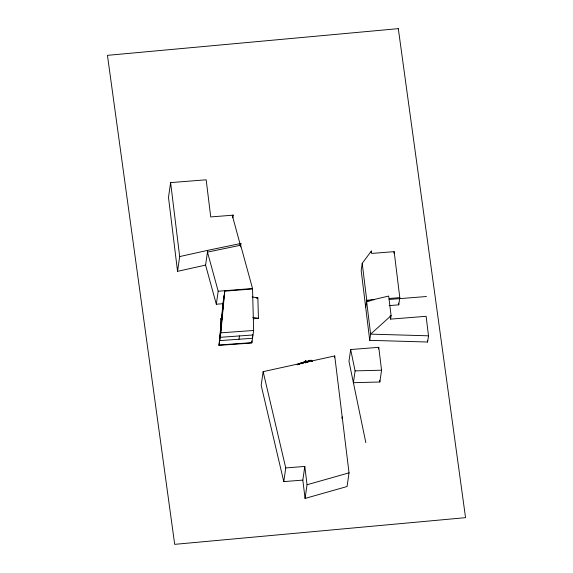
<?xml version="1.0" encoding="UTF-8"?>
<svg xmlns="http://www.w3.org/2000/svg" width="573" height="573" viewBox="0 0 573 573"><rect width="100%" height="100%" fill="white"/><g stroke="black" fill="none" stroke-linecap="round" stroke-linejoin="round"><path stroke-width="0.86" d="M312.056 361.248L311.096 360.517L309.749 360.539L307.629 361.334M307.665 361.778L305.66 361.778L299.973 363.561L306.662 361.355L306.684 361.771M303.282 362.401L298.332 364.235M303.067 362.795L302.444 362.652M232.86 217.754L233.232 215.154L232.28 215.348L239.965 243.661L239.715 245.423L240.667 245.223L252.528 288.506L253.638 330.485L251.826 343.012L218.986 345.361L220.963 324.819M221.522 318.889L223.004 303.332M223.635 298.963L219.674 340.627L252.514 338.285L252.414 334.768M224.107 295.654L220.147 337.318L252.987 334.976M218.986 345.361L220.798 332.827L224.752 291.163L252.464 288.971M306.419 361.871L306.927 361.477L307.787 362.544M233.232 215.154L210.721 216.931L206.18 179.8L170.618 182.608L168.491 197.363L177.544 271.337L205.592 265.098L207.72 250.344L240.918 243.461L240.416 246.956M177.544 271.337L179.671 256.575L170.618 182.608M224.824 290.697L222.947 303.697L216.315 304.22L218.191 291.22L207.469 252.106L240.667 245.223M220.591 324.612L220.949 322.155L221.221 325.736M220.605 325.113L220.92 322.928M221.543 319.913L222.252 315.171M220.669 327.376L221.321 322.886M220.684 327.756L221.636 321.668M220.333 331.416L220.92 327.362M220.87 328.401L221.121 326.667M220.605 331.18L220.856 329.446M220.254 334.861L220.512 333.049M220.039 337.132L220.297 335.32M238.991 339.252L239.471 335.943M302.831 480.102L305.072 498.424L347.066 486.527L349.036 472.854L334.725 355.94L263.143 371.648L261.173 385.328L283.778 481.614L302.831 480.102L304.8 466.429L285.748 467.933L283.778 481.614M305.072 498.424L307.042 484.751L304.8 466.429M334.474 357.645L334.725 355.94M389.067 305.61L398.758 304.843L399.796 297.645L394.16 251.654L371.655 253.431L371.361 251.038L362.222 263.336L361.183 270.528L369.728 340.333L427.608 342.024L428.504 335.814L426.119 316.317L390.593 319.125L390.177 315.723M350.669 349.544L355.095 370.896L353.398 382.692L379.856 381.998L381.561 370.201L378.753 347.324L350.669 349.544L348.964 361.334L365.832 442.635M341.931 418.526L342.174 416.822M371.125 252.636L371.361 251.038M365.703 307.45L366.741 300.259L362.222 263.336M369.728 340.333L370.624 334.131L366.598 301.248L388.695 296.069L391.094 315.659L390.593 319.125M378.517 349.007L378.753 347.324M393.93 253.252L394.16 251.654M311.067 360.718L311.132 360.295L310.079 360.61M306.104 361.334L305.366 360.933L306.054 361.327M306.448 361.635L305.824 361.606L305.961 360.911M305.903 361.563L306.483 361.413L305.867 361.592L306.483 361.413L305.452 360.961M307.278 361.9L307.465 361.506M303.282 362.372L302.637 362.781M300.173 363.375L299.693 363.604L305.867 361.57L303.733 362.279L306.927 361.477L306.756 362.279M300.882 363.339L299.98 363.425M310.086 360.582L311.361 360.417L311.003 360.524M311.175 360.775L311.361 360.417L311.726 361.334M300.811 363.225C299.765 363.246 299.106 364.328 299.822 363.561M310.394 360.539L311.089 360.331L309.449 360.553M297.186 364.772L297.802 364.328M391.094 315.659L370.624 334.131L428.504 335.814M298.411 363.955L299.643 363.54M302.795 362.695L303.096 362.444M298.282 364.127L299.973 363.561M308.181 361.212L309.169 360.804M307.135 361.291L305.853 361.713L309.642 360.904M298.82 364.02L298.375 364.213C301.928 363.024 297.874 363.891 299.421 364.17M297.315 364.414L297.888 364.17M300.868 363.354L299.35 363.934M310.158 360.797L311.103 360.517M302.902 362.551L305.481 361.685M302.58 362.659L303.167 362.408M302.723 363.053L303.167 362.902M302.866 363.046L305.33 362.021M307.042 484.751L349.036 472.854M300.367 363.526L301.885 363.117M179.671 256.575L207.72 250.344M239.965 243.661L240.918 243.461M302.759 362.609L303.783 362.408M310.194 360.345L310.688 360.274M218.191 291.22L252.528 288.506M256.167 298.067L257.857 297.931L258.437 318.344L253.359 318.746M366.741 300.259L374.606 299.636M389.217 298.483L399.796 297.645M366.598 301.248L370.058 300.975M389.074 299.471L426.462 296.513M221.78 318.481L220.376 318.588L221.157 324.977M220.798 332.827L253.638 330.485M219.044 344.996L251.884 342.647L251.834 340.935M355.095 370.896L381.561 370.201M252.156 296.921L257.857 297.931M252.729 317.327L258.437 318.344M311.476 361.062L311.934 361.169M299.507 363.97L299.887 364.206M305.839 361.319L305.502 361.083M311.132 360.281L312.371 361.556M311.261 360.56L311.805 361.219M306.942 361.391L307.859 362.537M306.756 361.577L306.662 361.355M304.829 362.122L305.388 363.024M299.629 364.099L299.471 363.726L299.586 364.106M205.592 265.098L216.315 304.22M263.143 371.648L285.748 467.933M427.394 340.247L427.608 342.024M398.543 303.074L398.758 304.843M379.641 380.236L379.856 381.998M308.095 361.276A1.153 0.415 -23 0 1 309.277 360.782M297.459 364.765A1.153 0.415 -23 0 1 297.824 364.543M398.307 28.65L107.452 55.345L174.693 544.35L465.548 517.663L398.307 28.65"/></g></svg>
